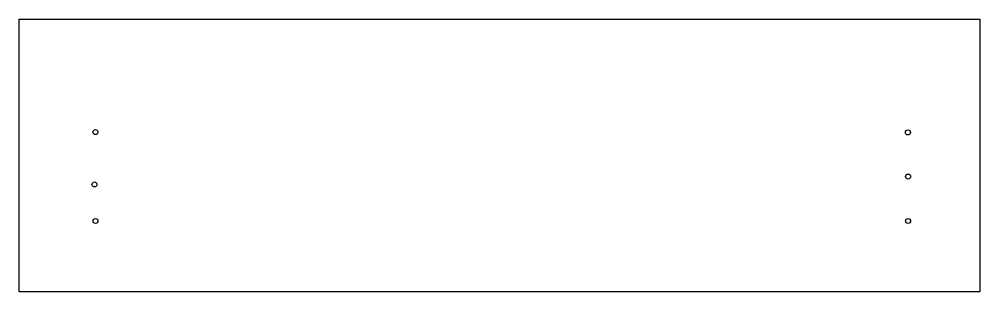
# Model space of a CAD drawing. Header units: millimetres. Extents: x 824 to 1882, y -804 to -504.
import ezdxf

# ---------------------------------------------------------------- set-up
doc = ezdxf.new("R2010")
doc.units = ezdxf.units.MM
doc.layers.get('0').update_dxf_attribs({"linetype": 'CONTINUOUS'})

msp = doc.modelspace()

# ---------------------------------------------------------------- linework, layer by layer
msp.add_lwpolyline([(1881.9, -503.7), (1881.9, -803.7), (824.5, -803.7), (824.5, -503.7)], close=True)
for centre in [(908.4, -628), (1802.8, -628.3), (1803, -676.9), (907.3, -685.6), (908.4, -725.8), (1803, -725.8)]:
    msp.add_circle(centre, 2.75)

doc.saveas('drawing.dxf')
